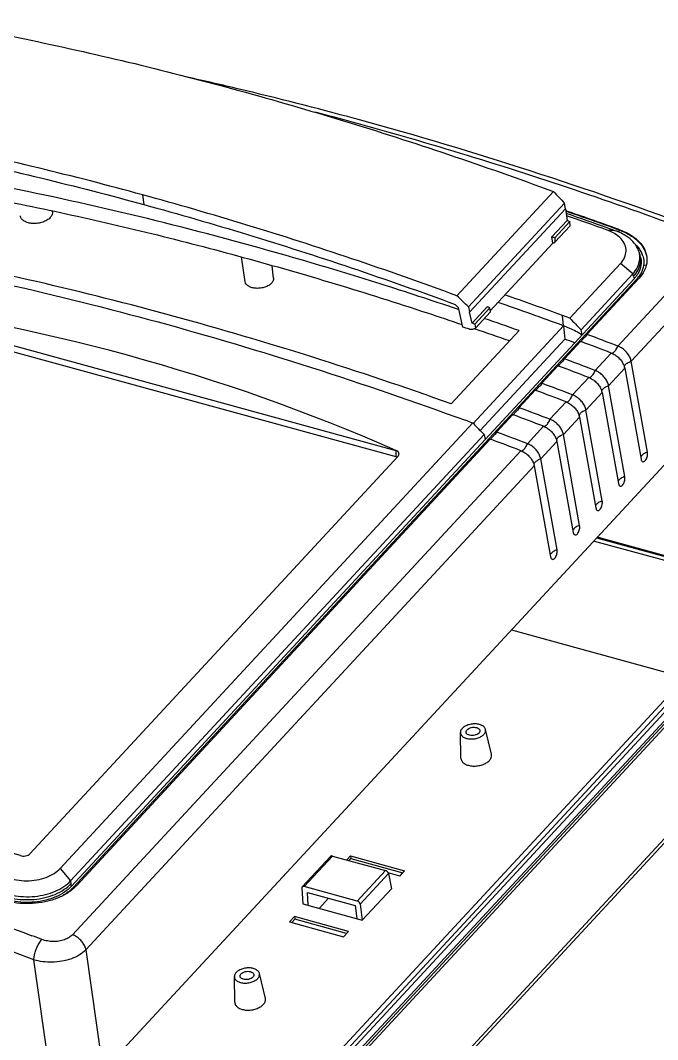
# Model space of a CAD drawing. Header units: inches. Extents: x 1964 to 3446, y -1690 to -1141.
# Drawn here: x 2164.9 to 2265.6, y -1578.1 to -1417.2 of the extents above; entities that cross this region are included whole.
import ezdxf

# ---------------------------------------------------------------- set-up
doc = ezdxf.new("R2010")
doc.units = ezdxf.units.IN
doc.header["$MEASUREMENT"] = 0
doc.layers.get('0').update_dxf_attribs({"linetype": 'CONTINUOUS'})

msp = doc.modelspace()

# ---------------------------------------------------------------- linework, layer by layer
at = {"color": 7, "linetype": 'Continuous'}
for p, q in [((2233.866, -1460.646), (2249.121, -1444.191)), ((2184.171, -1444.707), (2184.427, -1446.253)), ((2250.868, -1446.048), (2235.694, -1462.415)), ((2251.001, -1446.904), (2250.868, -1446.048)), ((2169.971, -1447.404), (2169.953, -1447.248)), ((2235.881, -1463.214), (2251.001, -1446.904)), ((2251.001, -1446.904), (2251.267, -1448.78)), ((2251.267, -1448.78), (2248.882, -1451.353)), ((2249.313, -1451.516), (2251.7, -1448.941)), ((2251.267, -1448.78), (2251.7, -1448.941)), ((2251.737, -1449.614), (2251.7, -1448.941)), ((2251.737, -1449.614), (2249.349, -1452.189)), ((2258.887, -1450.384), (2257.594, -1450.282)), ((2258.99, -1450.086), (2259.516, -1450.274)), ((2259.521, -1450.197), (2259.014, -1450.016)), ((2259.522, -1450.198), (2259.516, -1450.274)), ((2249.024, -1452.356), (2239.145, -1463.012)), ((2249.024, -1452.356), (2248.882, -1451.353)), ((2249.313, -1451.516), (2249.349, -1452.189)), ((2272.966, -1453.828), (2259.281, -1468.589)), ((2262.797, -1454.218), (2262.713, -1453.933)), ((2262.889, -1454.594), (2262.797, -1454.218)), ((2200.426, -1458.432), (2199.845, -1454.517)), ((2251.702, -1464.184), (2259.723, -1455.532)), ((2261.646, -1457.199), (2259.723, -1455.532)), ((2263.548, -1455.79), (2263.556, -1455.855)), ((2204.893, -1457.866), (2204.687, -1455.902)), ((2253.48, -1466.007), (2261.646, -1457.199)), ((2261.394, -1470.986), (2275.079, -1456.225)), ((2261.771, -1457.564), (2261.646, -1457.199)), ((2262.203, -1458.109), (2173.313, -1553.988)), ((2261.851, -1457.978), (2238.324, -1483.354)), ((2262.636, -1457.886), (2254.416, -1466.752)), ((2261.771, -1457.564), (2261.851, -1457.978)), ((2137.507, -1461.344), (2224.193, -1485.046)), ((2233.596, -1462.006), (2234.038, -1462.476)), ((2137.52, -1462.327), (2224.206, -1486.03)), ((2234.174, -1462.842), (2233.941, -1462.763)), ((2234.038, -1462.476), (2234.725, -1465.601)), ((2235.694, -1462.415), (2235.881, -1463.214)), ((2236.265, -1464.962), (2235.881, -1463.214)), ((2238.651, -1462.388), (2236.265, -1464.962)), ((2236.698, -1465.123), (2239.085, -1462.548)), ((2239.166, -1463.174), (2236.778, -1465.749)), ((2239.166, -1463.174), (2239.085, -1462.548)), ((2251.702, -1464.184), (2250.539, -1463.758)), ((2250.726, -1465.39), (2250.539, -1463.758)), ((2236.698, -1465.123), (2236.265, -1464.962)), ((2236.435, -1480.804), (2250.726, -1465.39)), ((2236.698, -1465.123), (2236.778, -1465.749)), ((2250.726, -1465.39), (2250.903, -1467.495)), ((2243.678, -1466.149), (2232.963, -1477.706)), ((2236.546, -1465.831), (2236.729, -1465.893)), ((2253.63, -1466.845), (2253.48, -1466.007)), ((2254.352, -1466.87), (2254.148, -1467.143)), ((2250.903, -1467.495), (2237.534, -1481.915)), ((2253.396, -1467.853), (2250.844, -1470.605)), ((2253.396, -1467.853), (2253.432, -1467.867)), ((2253.432, -1467.867), (2253.496, -1467.891)), ((2253.524, -1467.817), (2253.434, -1467.86)), ((2258.261, -1469.689), (2255.71, -1472.441)), ((2249.824, -1471.705), (2247.273, -1474.457)), ((2249.824, -1471.705), (2249.86, -1471.719)), ((2249.86, -1471.719), (2249.925, -1471.743)), ((2249.952, -1471.669), (2249.863, -1471.712)), ((2250.781, -1470.722), (2250.577, -1470.996)), ((2263.972, -1485.334), (2261.394, -1470.986)), ((2254.689, -1473.542), (2252.138, -1476.293)), ((2257.823, -1474.838), (2260.374, -1472.086)), ((2260.374, -1472.086), (2262.952, -1486.435)), ((2177.964, -1582.964), (2278.993, -1473.99)), ((2247.209, -1474.574), (2247.005, -1474.848)), ((2260.401, -1489.187), (2257.823, -1474.838)), ((2246.253, -1475.558), (2243.702, -1478.309)), ((2246.253, -1475.558), (2246.289, -1475.571)), ((2246.289, -1475.571), (2246.353, -1475.595)), ((2246.381, -1475.521), (2246.291, -1475.565)), ((2254.251, -1478.69), (2256.802, -1475.939)), ((2256.802, -1475.939), (2259.38, -1490.287)), ((2251.118, -1477.394), (2248.567, -1480.146)), ((2242.681, -1479.41), (2240.13, -1482.162)), ((2242.681, -1479.41), (2242.717, -1479.423)), ((2242.717, -1479.423), (2242.782, -1479.447)), ((2242.809, -1479.373), (2242.72, -1479.417)), ((2243.638, -1478.427), (2243.434, -1478.7)), ((2250.68, -1482.543), (2253.231, -1479.791)), ((2253.231, -1479.791), (2255.809, -1494.14)), ((2256.829, -1493.039), (2254.251, -1478.69)), ((2171.194, -1551.022), (2236.364, -1480.728)), ((2247.547, -1481.246), (2244.995, -1483.998)), ((2172.847, -1552.981), (2238.151, -1482.541)), ((2238.16, -1482.531), (2238.32, -1483.359)), ((2240.066, -1482.279), (2239.862, -1482.552)), ((2253.258, -1496.891), (2250.68, -1482.543)), ((2238.32, -1483.359), (2172.961, -1553.857)), ((2239.11, -1483.262), (2173.747, -1553.765)), ((2239.11, -1483.262), (2239.146, -1483.276)), ((2239.146, -1483.276), (2239.21, -1483.3)), ((2239.238, -1483.226), (2239.148, -1483.269)), ((2247.109, -1486.395), (2249.66, -1483.643)), ((2249.66, -1483.643), (2252.238, -1497.992)), ((2224.568, -1485.989), (2166.405, -1548.727)), ((2243.975, -1485.099), (2173.147, -1561.496)), ((2224.193, -1485.046), (2224.206, -1486.03)), ((2249.687, -1500.743), (2247.109, -1486.395)), ((2175.26, -1563.893), (2246.088, -1487.496)), ((2246.088, -1487.496), (2248.666, -1501.844)), ((2262.952, -1486.435), (2262.997, -1486.596)), ((2259.38, -1490.287), (2259.425, -1490.448)), ((2255.809, -1494.14), (2255.854, -1494.3)), ((2252.238, -1497.992), (2252.282, -1498.153)), ((2255.942, -1498.854), (2280.37, -1505.533)), ((2281.242, -1505.659), (2256.025, -1498.764)), ((2280.316, -1506.161), (2255.467, -1499.367)), ((2248.666, -1501.844), (2248.711, -1502.005)), ((2281.372, -1508.566), (2180.043, -1617.863)), ((2281.915, -1509.056), (2181.091, -1617.808)), ((2181.198, -1618.567), (2282.071, -1509.762)), ((2182.075, -1618.921), (2283.11, -1509.94)), ((2182.153, -1619.322), (2283.183, -1510.347)), ((2182.581, -1619.438), (2283.61, -1510.464)), ((2242.466, -1513.39), (2268.326, -1520.461)), ((2284.229, -1527.345), (2184.303, -1635.128)), ((2283.916, -1528.357), (2183.991, -1636.14)), ((2234.492, -1533.632), (2234.419, -1529.585)), ((2239.318, -1533.021), (2238.38, -1529.084)), ((2209.425, -1553.957), (2213.899, -1549.131)), ((2209.744, -1553.892), (2214.211, -1549.074)), ((2214.211, -1549.074), (2222.572, -1551.36)), ((2216.48, -1549.694), (2217.067, -1549.061)), ((2217.067, -1549.061), (2217.124, -1549.475)), ((2217.067, -1549.061), (2225.608, -1551.396)), ((2216.832, -1549.79), (2217.124, -1549.475)), ((2217.124, -1549.475), (2225.312, -1551.714)), ((2171.194, -1551.022), (2172.847, -1552.981)), ((2222.572, -1551.36), (2218.105, -1556.178)), ((2218.572, -1556.691), (2223.057, -1551.854)), ((2224.834, -1552.231), (2223.011, -1551.732)), ((2223.057, -1551.854), (2223.507, -1554.24)), ((2224.834, -1552.231), (2225.608, -1551.396)), ((2172.847, -1552.981), (2172.881, -1553.443)), ((2172.961, -1553.857), (2172.881, -1553.443)), ((2218.105, -1556.178), (2209.744, -1553.892)), ((2209.358, -1554.172), (2209.52, -1556.624)), ((2210.374, -1556.857), (2210.24, -1554.826)), ((2210.24, -1554.826), (2217.777, -1556.887)), ((2218.915, -1559.193), (2223.507, -1554.24)), ((2209.52, -1556.624), (2218.915, -1559.193)), ((2213.589, -1555.741), (2212.113, -1557.333)), ((2217.777, -1556.887), (2218.061, -1558.959)), ((2218.572, -1556.691), (2218.915, -1559.193)), ((2207.419, -1559.467), (2208.193, -1558.632)), ((2208.193, -1558.632), (2208.25, -1559.047)), ((2216.734, -1560.968), (2208.193, -1558.632)), ((2207.419, -1559.467), (2215.96, -1561.803)), ((2208.25, -1559.047), (2207.771, -1559.564)), ((2216.439, -1561.286), (2208.25, -1559.047)), ((2215.96, -1561.803), (2216.734, -1560.968)), ((2175.26, -1563.893), (2177.964, -1582.964)), ((2169.79, -1584.862), (2167.036, -1565.441)), ((2198.777, -1572.155), (2198.705, -1568.108)), ((2203.604, -1571.544), (2202.665, -1567.607))]:
    msp.add_line(p, q, dxfattribs=at)
for centre, radius, start, end in [((2067.194, -1983.39), 570.893, 76.6019, 77.4436), ((2062.409, -2003.289), 591.36, 74.775068, 76.597658), ((2058.913, -2013.451), 601.451, 74.706665, 75.301828), ((2047.698, -2041.213), 627.829, 70.331245, 71.09926), ((2047.444, -2041.99), 628.572, 70.333175, 71.096845), ((2046.687, -2042.684), 629.165, 70.403927, 71.037687), ((2044.945, -2044.492), 631.115, 70.309761, 70.92737), ((2045.021, -2047.384), 634.151, 70.290754, 70.404609), ((2255.835, -1455.673), 5.661, 57.96098, 59.64277), ((2255.696, -1459.304), 9.474, 67.30343, 70.31455), ((2255.873, -1458.871), 9.007, 67.10355, 67.27902), ((2259.499, -1454.63), 3.267, 12.54295, 18.97819), ((2259.594, -1454.606), 3.169, 7.04795, 12.48999), ((2259.041, -1455.795), 4.447, 31.74461, 34.14934), ((2259.553, -1454.612), 3.21, 0.19273, 7.0508), ((2259.247, -1455.67), 4.206, 26.61357, 31.77058), ((2259.517, -1455.534), 3.904, 22.11708, 26.60429), ((2259.788, -1455.425), 3.612, 16.09529, 22.13387), ((2260.047, -1454.93), 3.844, 346.59311, 347.56598), ((2258.256, -1454.64), 4.905, 317.11923, 323.29176), ((2255.088, -1452.014), 9.368, 319.41522, 320.87191), ((2256.341, -1453.035), 7.753, 320.88239, 322.26322), ((2027.085, -2074.501), 650.337, 69.903762, 70.754124), ((2008.625, -2128.058), 705.509, 69.930679, 70.824112), ((2029.722, -2065.639), 636.525, 70.358738, 70.885046), ((2031.13, -2063.715), 632.188, 70.500825, 71.021231), ((2249.83, -1464.337), 5.183, 330.7412, 332.21767), ((2028.706, -2072.154), 646.108, 69.092061, 69.553216), ((2131.231, -1794.598), 348.308, 69.6272, 69.90483), ((2027.438, -2073.91), 646.809, 69.0923, 69.543454), ((2023.867, -2077.762), 646.809, 69.0923, 69.543454), ((2246.259, -1468.189), 5.183, 330.7412, 332.21767), ((2025.135, -2076.006), 646.108, 69.092061, 69.553216), ((2257.57, -1472.683), 2.873, 22.95625, 23.93896), ((2258.21, -1472.476), 2.199, 10.19588, 12.71327), ((2242.687, -1472.041), 5.183, 330.7412, 332.21767), ((2021.563, -2079.859), 646.108, 69.092061, 69.553216), ((2020.295, -2081.615), 646.809, 69.0923, 69.543454), ((2253.998, -1476.535), 2.873, 22.95625, 23.93896), ((2254.638, -1476.328), 2.199, 10.19588, 12.71327), ((2239.116, -1475.893), 5.183, 330.7412, 332.21767), ((2017.992, -2083.711), 646.108, 69.092061, 69.553216), ((2016.724, -2085.467), 646.809, 69.0923, 69.543454), ((2250.427, -1480.388), 2.873, 22.95625, 23.93896), ((2251.067, -1480.18), 2.199, 10.19588, 12.71327), ((2120.053, -1795.526), 335.591, 69.72233, 69.93352), ((2235.545, -1479.746), 5.183, 330.7412, 332.21767), ((2014.42, -2087.563), 646.108, 69.092061, 69.553216), ((2246.855, -1484.24), 2.873, 22.95625, 23.93896), ((2013.153, -2089.319), 646.809, 69.0923, 69.543454), ((2247.495, -1484.033), 2.199, 10.19588, 12.71327), ((2243.284, -1488.092), 2.873, 22.95625, 23.93896), ((2243.924, -1487.885), 2.199, 10.19588, 12.71327), ((2169.146, -1549.487), 6.282, 312.74643, 315.55183), ((2169.358, -1549.696), 5.984, 315.56236, 317.16198), ((2168.918, -1549.242), 6.617, 311.14739, 312.75602), ((1949.964, -2134.754), 612.733, 69.123367, 69.281061)]:
    msp.add_arc(centre, radius, start, end, dxfattribs=at)
for centre, major_axis, ratio, start_param, end_param in [((7576.137, 4416.221), (-9383.071, 10693.809), 0.5542271, -4.6496681, -4.6494886), ((2238.379, -1889.152), (-383.786, 390.623), 0.6910228, -0.9811431, -0.9802239), ((2248.037, -1450.689), (-1.4, 1.425), 0.6910228, -3.4847581, -3.2251702), ((-3202.576, -7210.071), (10135.017, -9914.531), 0.5580404, 1.580091, 1.5802704), ((1956.183, -2216.313), (238.513, 742.448), 0.6263662, 6.2186453, 6.4027821), ((2257.24, -1868.806), (-416.24, 355.775), 0.6294377, -1.0387905, -1.0378713), ((2563.251, -1123.316), (-562.715, 609.479), 0.5553136, -4.6652299, -4.6621572), ((-3195.04, -7255.491), (10450.953, 1335.249), 0.5894197, 0.950902, 0.9510267), ((2457.774, -1675.28), (579.769, -186.252), 0.0589857, 2.1191966, 2.3033334), ((2214.271, -1549.465), (-0.376, 0.33), 0.6400734, -0.9204039, -0.0182594), ((2222.632, -1551.751), (-0.376, 0.33), 0.6400734, -2.4562936, -0.9204039), ((2209.786, -1554.303), (-0.356, 0.351), 0.6811711, -0.8821647, 0.653725), ((2218.147, -1556.589), (-0.356, 0.351), 0.6811711, -2.4180545, -0.8821647)]:
    msp.add_ellipse(centre, major_axis=major_axis, ratio=ratio, start_param=start_param, end_param=end_param, dxfattribs=at)
for points, start_tangent, end_tangent in [([(2150.347, -1417.183), (2166.605, -1420.323), (2182.971, -1424.014), (2199.426, -1428.252)], (0.9847358, -0.1740556), (0.9645912, -0.2637495)), ([(2199.426, -1428.252), (2215.949, -1433.031), (2232.521, -1438.346), (2249.121, -1444.191)], (0.9645917, -0.2637477), (0.9385565, -0.3451255)), ([(2271.678, -1450.756), (2253.577, -1444.331), (2235.527, -1438.509), (2217.552, -1433.299)], (-0.9375238, 0.3479211), (-0.9645915, 0.2637486)), ([(2272.556, -1450.337), (2245.441, -1440.932), (2218.463, -1432.891), (2217.706, -1432.685)], (-0.9375308, 0.3479022), (-0.9649336, 0.2624941)), ([(2184.171, -1444.707), (2167.716, -1440.469), (2151.35, -1436.778), (2135.092, -1433.638)], (-0.9645917, 0.2637477), (-0.9847305, 0.1740855)), ([(2135.864, -1435.283), (2151.952, -1438.399), (2168.146, -1442.057), (2184.427, -1446.253)], (0.9846118, -0.1747558), (0.9645917, -0.2637477)), ([(2233.941, -1462.763), (2221.75, -1458.776), (2199.895, -1452.34), (2178.16, -1446.857), (2156.593, -1442.337)], (-0.9471722, 0.3207255), (-0.9827625, 0.1848728)), ([(2156.916, -1444.612), (2171.235, -1447.507), (2185.636, -1450.833), (2200.104, -1454.585)], (0.9827991, -0.1846781), (0.9645879, -0.2637615)), ([(2233.866, -1460.646), (2217.266, -1454.801), (2200.694, -1449.486), (2184.171, -1444.707)], (-0.9385672, 0.3450965), (-0.9645912, 0.2637495)), ([(2169.971, -1447.404), (2169.914, -1447.847), (2169.617, -1448.312)], (0.1127299, -0.9936257), (-0.6798707, -0.733332)), ([(2184.427, -1446.253), (2200.776, -1450.979), (2217.172, -1456.233), (2233.596, -1462.006)], (0.9645912, -0.2637495), (0.9387709, -0.344542)), ([(2166.132, -1449.121), (2165.517, -1448.865), (2165.095, -1448.498), (2164.904, -1448.06), (2164.902, -1448.046)], (-0.9645915, 0.2637486), (-0.1347554, 0.9908789)), ([(2169.617, -1448.312), (2169.106, -1448.718), (2168.433, -1449.025), (2167.664, -1449.203), (2166.872, -1449.237), (2166.132, -1449.121)], (-0.6798707, -0.733332), (-0.9645915, 0.2637486)), ([(2258.696, -1450.788), (2257.59, -1450.28)], (-0.862856, 0.5054497), (-0.9432533, 0.3320742)), ([(2259.723, -1455.532), (2260.357, -1454.597), (2260.589, -1453.594), (2260.402, -1452.588), (2259.797, -1451.659), (2258.838, -1450.874)], (0.6862578, 0.7273584), (-0.8476501, 0.5305557)), ([(2262.588, -1453.568), (2262.247, -1452.846), (2261.438, -1451.866), (2260.302, -1451.034), (2259.377, -1450.575)], (-0.3244848, 0.9458909), (-0.921209, 0.3890682)), ([(2259.421, -1450.629), (2259.472, -1450.493), (2259.516, -1450.274)], (0.4065703, 0.9136195), (0.0793924, 0.9968434)), ([(2259.516, -1450.274), (2261.13, -1451.023), (2262.412, -1451.974), (2263.312, -1453.076), (2263.796, -1454.277), (2263.846, -1455.529)], (0.9410449, -0.3382818), (-0.1346264, -0.9908964)), ([(2259.521, -1450.197), (2261.127, -1450.944), (2262.412, -1451.896), (2263.328, -1453.011), (2263.814, -1454.232), (2263.849, -1455.494), (2263.801, -1455.758)], (0.9413771, -0.337356), (-0.2153008, -0.9765478)), ([(2261.775, -1452.26), (2262.721, -1453.299)], (0.7641622, -0.6450242), (0.5612552, -0.8276428)), ([(2138.719, -1453.927), (2162.585, -1458.767), (2186.663, -1464.788), (2210.889, -1471.974), (2235.198, -1480.307)], (0.9843429, -0.1762639), (0.9392258, -0.3433001)), ([(2232.963, -1477.706), (2210.963, -1470.31), (2189.22, -1463.908), (2167.473, -1458.42), (2145.879, -1453.894)], (-0.9418281, 0.3360951), (-0.982758, 0.1848964)), ([(2261.771, -1457.564), (2262.493, -1456.55), (2262.856, -1455.444), (2262.818, -1454.308), (2262.797, -1454.218)], (0.677121, 0.7358717), (-0.2384349, 0.9711585)), ([(2200.104, -1454.585), (2214.62, -1458.758), (2229.177, -1463.351), (2234.658, -1465.185)], (0.9645879, -0.2637615), (0.9467821, -0.3218753)), ([(2261.646, -1457.199), (2262.384, -1456.149), (2262.735, -1455.039), (2262.763, -1454.601)], (0.6798686, 0.733334), (-0.0033945, 0.9999942)), ([(2262.887, -1454.594), (2262.912, -1454.704), (2262.939, -1455.836), (2262.58, -1456.943), (2262.189, -1457.572)], (0.2346695, -0.9720752), (-0.5970244, -0.8022231)), ([(2263.258, -1454.424), (2263.277, -1454.49), (2263.385, -1455.577), (2263.077, -1456.8), (2262.472, -1457.78)], (0.2765106, -0.9610109), (-0.6117896, -0.7910205)), ([(2263.786, -1455.821), (2263.451, -1456.73), (2262.636, -1457.886)], (-0.2318505, -0.9727514), (-0.6798707, -0.733332)), ([(2201.509, -1459.371), (2200.969, -1459.147), (2200.598, -1458.825), (2200.426, -1458.432)], (-0.9645915, 0.2637486), (-0.1463718, 0.9892297)), ([(2204.58, -1458.658), (2204.129, -1459.016), (2203.537, -1459.286), (2202.859, -1459.443), (2202.161, -1459.473), (2201.509, -1459.371)], (-0.6798707, -0.733332), (-0.9645915, 0.2637486)), ([(2204.892, -1457.866), (2204.841, -1458.248), (2204.58, -1458.658)], (0.1016003, -0.9948253), (-0.6798707, -0.733332)), ([(2262.203, -1458.109), (2262.393, -1458.14), (2262.405, -1458.139)], (0.9372514, -0.3486542), (0.9938064, 0.1111253)), ([(2253.631, -1466.844), (2252.677, -1466.279), (2251.705, -1465.792), (2250.726, -1465.39)], (-0.8472643, 0.5311716), (-0.9395192, 0.3424963)), ([(2235.843, -1465.912), (2236.201, -1465.937), (2236.518, -1465.882), (2236.778, -1465.749)], (0.9847992, -0.1736969), (0.8017656, 0.5976386)), ([(2253.396, -1467.853), (2253.408, -1467.857), (2253.421, -1467.859), (2253.434, -1467.86)], (0.9439736, -0.3300211), (0.9992822, -0.0378837)), ([(2253.73, -1467.545), (2253.607, -1467.701), (2253.524, -1467.817)], (-0.6798707, -0.733332), (-0.7182799, -0.6957542)), ([(2254.148, -1467.143), (2253.922, -1467.362), (2253.73, -1467.545)], (-0.6802814, -0.732951), (-0.6798707, -0.733332)), ([(2258.77, -1469.446), (2258.956, -1469.21), (2259.13, -1468.918), (2259.281, -1468.589)], (0.6798707, 0.733332), (0.3713154, 0.9285068)), ([(2261.394, -1470.986), (2261.211, -1470.407), (2260.878, -1469.835), (2260.421, -1469.316), (2259.874, -1468.89), (2259.281, -1468.589)], (-0.1768388, 0.9842398), (-0.9341581, 0.3568595)), ([(2258.261, -1469.689), (2258.411, -1469.694), (2258.585, -1469.611), (2258.77, -1469.446)], (0.9421578, -0.3351697), (0.6798707, 0.733332)), ([(2258.261, -1469.689), (2258.854, -1469.99), (2259.4, -1470.417), (2259.858, -1470.936), (2260.191, -1471.507), (2260.195, -1471.517)], (0.9341581, -0.3568595), (0.4057323, -0.9139919)), ([(2249.824, -1471.705), (2249.836, -1471.709), (2249.849, -1471.711), (2249.863, -1471.712)], (0.9439736, -0.3300211), (0.999282, -0.037888)), ([(2250.158, -1471.397), (2250.035, -1471.553), (2249.952, -1471.669)], (-0.6798707, -0.733332), (-0.7182746, -0.6957597)), ([(2250.577, -1470.996), (2250.35, -1471.214), (2250.158, -1471.397)], (-0.680282, -0.7329505), (-0.6798707, -0.733332)), ([(2260.215, -1471.563), (2260.355, -1471.992)], (0.3899967, -0.9208162), (0.219899, -0.9755226)), ([(2260.34, -1471.882), (2260.399, -1471.669), (2260.402, -1471.662)], (0.0564924, 0.998403), (0.4445996, 0.8957294)), ([(2260.402, -1471.662), (2260.545, -1471.46)], (0.4445996, 0.8957294), (0.6798707, 0.733332)), ([(2260.545, -1471.46), (2260.77, -1471.268), (2261.059, -1471.107), (2261.394, -1470.986)], (0.6798707, 0.733332), (0.9630949, 0.2691619)), ([(2254.689, -1473.542), (2254.84, -1473.546), (2255.013, -1473.463), (2255.199, -1473.298)], (0.9421578, -0.3351697), (0.6798707, 0.733332)), ([(2254.689, -1473.542), (2255.282, -1473.843), (2255.829, -1474.269), (2256.286, -1474.788), (2256.62, -1475.36), (2256.624, -1475.37)], (0.9341581, -0.3568595), (0.4057323, -0.9139919)), ([(2255.199, -1473.298), (2255.384, -1473.063), (2255.559, -1472.77), (2255.71, -1472.441)], (0.6798707, 0.733332), (0.3713154, 0.9285068)), ([(2257.823, -1474.838), (2257.64, -1474.259), (2257.307, -1473.688), (2256.849, -1473.169), (2256.303, -1472.742), (2255.71, -1472.441)], (-0.1768388, 0.9842398), (-0.9341581, 0.3568595)), ([(2247.005, -1474.848), (2246.779, -1475.066), (2246.587, -1475.249)], (-0.6802814, -0.732951), (-0.6798707, -0.733332)), ([(2256.974, -1475.312), (2257.199, -1475.121), (2257.488, -1474.959), (2257.823, -1474.838)], (0.6798707, 0.733332), (0.9630949, 0.2691619)), ([(2246.253, -1475.558), (2246.265, -1475.561), (2246.278, -1475.564), (2246.291, -1475.565)], (0.9439736, -0.3300211), (0.9992822, -0.0378837)), ([(2246.587, -1475.249), (2246.464, -1475.406), (2246.381, -1475.521)], (-0.6798707, -0.733332), (-0.7182799, -0.6957542)), ([(2251.627, -1477.151), (2251.813, -1476.915), (2251.987, -1476.623), (2252.138, -1476.293)], (0.6798707, 0.733332), (0.3713154, 0.9285068)), ([(2254.251, -1478.69), (2254.069, -1478.111), (2253.735, -1477.54), (2253.278, -1477.021), (2252.731, -1476.594), (2252.138, -1476.293)], (-0.1768388, 0.9842398), (-0.9341581, 0.3568595)), ([(2256.644, -1475.415), (2256.783, -1475.844)], (0.3899967, -0.9208162), (0.219899, -0.9755226)), ([(2256.769, -1475.735), (2256.827, -1475.521), (2256.831, -1475.514)], (0.0564924, 0.998403), (0.4445996, 0.8957294)), ([(2256.831, -1475.514), (2256.974, -1475.312)], (0.4445996, 0.8957294), (0.6798707, 0.733332)), ([(2251.118, -1477.394), (2251.268, -1477.398), (2251.442, -1477.315), (2251.627, -1477.151)], (0.9421578, -0.3351697), (0.6798707, 0.733332)), ([(2251.118, -1477.394), (2251.711, -1477.695), (2252.257, -1478.122), (2252.715, -1478.641), (2253.048, -1479.212), (2253.053, -1479.222)], (0.9341581, -0.3568595), (0.4057323, -0.9139919)), ([(2242.681, -1479.41), (2242.693, -1479.414), (2242.706, -1479.416), (2242.72, -1479.417)], (0.9439736, -0.3300211), (0.9992822, -0.0378837)), ([(2243.016, -1479.102), (2242.892, -1479.258), (2242.809, -1479.373)], (-0.6798707, -0.733332), (-0.7182799, -0.6957542)), ([(2243.434, -1478.7), (2243.207, -1478.919), (2243.016, -1479.102)], (-0.6802814, -0.732951), (-0.6798707, -0.733332)), ([(2253.072, -1479.267), (2253.212, -1479.696)], (0.3899967, -0.9208162), (0.219899, -0.9755226)), ([(2253.198, -1479.587), (2253.256, -1479.373), (2253.259, -1479.367)], (0.0564924, 0.998403), (0.4445996, 0.8957294)), ([(2253.259, -1479.367), (2253.402, -1479.164)], (0.4445996, 0.8957294), (0.6798707, 0.733332)), ([(2253.402, -1479.164), (2253.627, -1478.973), (2253.916, -1478.811), (2254.251, -1478.69)], (0.6798707, 0.733332), (0.9630949, 0.2691619)), ([(2236.364, -1480.728), (2236.96, -1481.332), (2237.555, -1481.937), (2238.151, -1482.541)], (0.706782, -0.7074314), (0.7054622, -0.7087476)), ([(2247.547, -1481.246), (2247.697, -1481.25), (2247.87, -1481.168), (2248.056, -1481.003)], (0.9421578, -0.3351697), (0.6798707, 0.733332)), ([(2247.547, -1481.246), (2248.139, -1481.547), (2248.686, -1481.974), (2249.143, -1482.493), (2249.477, -1483.064), (2249.481, -1483.074)], (0.9341581, -0.3568595), (0.4057323, -0.9139919)), ([(2248.056, -1481.003), (2248.242, -1480.767), (2248.416, -1480.475), (2248.567, -1480.146)], (0.6798707, 0.733332), (0.3713154, 0.9285068)), ([(2250.68, -1482.543), (2250.497, -1481.964), (2250.164, -1481.392), (2249.706, -1480.873), (2249.16, -1480.447), (2248.567, -1480.146)], (-0.1768388, 0.9842398), (-0.9341581, 0.3568595)), ([(2239.444, -1482.954), (2239.321, -1483.11), (2239.238, -1483.226)], (-0.6798707, -0.733332), (-0.7182799, -0.6957542)), ([(2239.862, -1482.552), (2239.636, -1482.771), (2239.444, -1482.954)], (-0.6802814, -0.732951), (-0.6798707, -0.733332)), ([(2249.501, -1483.119), (2249.64, -1483.549)], (0.3899967, -0.9208162), (0.219899, -0.9755226)), ([(2249.688, -1483.219), (2249.831, -1483.016)], (0.4445996, 0.8957294), (0.6798707, 0.733332)), ([(2249.831, -1483.016), (2250.056, -1482.825), (2250.345, -1482.664), (2250.68, -1482.543)], (0.6798707, 0.733332), (0.9630949, 0.2691619)), ([(2239.11, -1483.262), (2239.122, -1483.266), (2239.135, -1483.268), (2239.148, -1483.269)], (0.9439736, -0.3300211), (0.9992822, -0.0378837)), ([(2244.484, -1484.855), (2244.67, -1484.619), (2244.844, -1484.327), (2244.995, -1483.998)], (0.6798707, 0.733332), (0.3713154, 0.9285068)), ([(2247.109, -1486.395), (2246.926, -1485.816), (2246.592, -1485.245), (2246.135, -1484.726), (2245.588, -1484.299), (2244.995, -1483.998)], (-0.1768388, 0.9842398), (-0.9341581, 0.3568595)), ([(2249.626, -1483.439), (2249.684, -1483.226), (2249.688, -1483.219)], (0.0564924, 0.998403), (0.4445996, 0.8957294)), ([(2224.72, -1485.673), (2224.69, -1485.466), (2224.509, -1485.225), (2224.193, -1485.046)], (0.0811616, 0.996701), (-0.9378242, 0.3471106)), ([(2224.437, -1486.128), (2224.206, -1486.03)], (-0.8437046, 0.5368077), (-0.9645915, 0.2637486)), ([(2224.568, -1485.989), (2224.71, -1485.734), (2224.72, -1485.673)], (0.6798707, 0.733332), (0.0811616, 0.996701)), ([(2243.975, -1485.099), (2244.125, -1485.103), (2244.299, -1485.02), (2244.484, -1484.855)], (0.9421578, -0.3351697), (0.6798707, 0.733332)), ([(2243.975, -1485.099), (2244.568, -1485.4), (2245.114, -1485.826), (2245.572, -1486.345), (2245.905, -1486.917), (2245.91, -1486.927)], (0.9341581, -0.3568595), (0.4057323, -0.9139919)), ([(2246.259, -1486.869), (2246.484, -1486.677), (2246.774, -1486.516), (2247.109, -1486.395)], (0.6798707, 0.733332), (0.9630949, 0.2691619)), ([(2263.123, -1485.808), (2262.978, -1486.016)], (-0.6798707, -0.733332), (-0.4376939, -0.8991241)), ([(2262.997, -1486.596), (2263.022, -1486.652), (2263.139, -1486.795), (2263.301, -1486.846), (2263.502, -1486.772), (2263.703, -1486.555), (2263.861, -1486.24), (2263.954, -1485.914), (2263.99, -1485.607), (2263.972, -1485.334)], (0.3706301, -0.9287805), (-0.1768388, 0.9842398)), ([(2263.972, -1485.334), (2263.637, -1485.455), (2263.35, -1485.616), (2263.123, -1485.808)], (-0.9630949, -0.2691619), (-0.6798707, -0.733332)), ([(2245.929, -1486.972), (2246.069, -1487.401)], (0.3899967, -0.9208162), (0.219899, -0.9755226)), ([(2246.055, -1487.291), (2246.113, -1487.078), (2246.116, -1487.071)], (0.0564924, 0.998403), (0.4445996, 0.8957294)), ([(2246.116, -1487.071), (2246.259, -1486.869)], (0.4445996, 0.8957294), (0.6798707, 0.733332)), ([(2259.425, -1490.448), (2259.451, -1490.505), (2259.568, -1490.647), (2259.729, -1490.698), (2259.931, -1490.624), (2260.132, -1490.407), (2260.29, -1490.092), (2260.383, -1489.766), (2260.419, -1489.459), (2260.401, -1489.187)], (0.3706301, -0.9287805), (-0.1768388, 0.9842398)), ([(2260.401, -1489.187), (2260.066, -1489.308), (2259.778, -1489.468), (2259.552, -1489.66)], (-0.9630949, -0.2691619), (-0.6798707, -0.733332)), ([(2259.552, -1489.66), (2259.406, -1489.868)], (-0.6798707, -0.733332), (-0.4376939, -0.8991241)), ([(2255.98, -1493.513), (2255.835, -1493.72)], (-0.6798707, -0.733332), (-0.4376939, -0.8991241)), ([(2255.854, -1494.3), (2255.879, -1494.357), (2255.996, -1494.499), (2256.158, -1494.55), (2256.359, -1494.477), (2256.56, -1494.259), (2256.718, -1493.944), (2256.811, -1493.618), (2256.847, -1493.312), (2256.829, -1493.039)], (0.3706301, -0.9287805), (-0.1768388, 0.9842398)), ([(2256.829, -1493.039), (2256.495, -1493.16), (2256.207, -1493.32), (2255.98, -1493.513)], (-0.9630949, -0.2691619), (-0.6798707, -0.733332)), ([(2252.409, -1497.365), (2252.263, -1497.572)], (-0.6798707, -0.733332), (-0.4376939, -0.8991241)), ([(2252.282, -1498.153), (2252.308, -1498.209), (2252.425, -1498.351), (2252.586, -1498.403), (2252.788, -1498.329), (2252.989, -1498.112), (2253.147, -1497.796), (2253.24, -1497.471), (2253.276, -1497.164), (2253.258, -1496.891)], (0.3706301, -0.9287805), (-0.1768388, 0.9842398)), ([(2253.258, -1496.891), (2252.923, -1497.012), (2252.635, -1497.173), (2252.409, -1497.365)], (-0.9630949, -0.2691619), (-0.6798707, -0.733332)), ([(2248.711, -1502.005), (2248.737, -1502.061), (2248.853, -1502.204), (2249.015, -1502.255), (2249.216, -1502.181), (2249.417, -1501.964), (2249.575, -1501.649), (2249.668, -1501.323), (2249.704, -1501.016), (2249.687, -1500.743)], (0.3706301, -0.9287805), (-0.1768388, 0.9842398)), ([(2249.687, -1500.743), (2249.352, -1500.864), (2249.064, -1501.025), (2248.837, -1501.217)], (-0.9630949, -0.2691619), (-0.6798707, -0.733332)), ([(2248.837, -1501.217), (2248.692, -1501.425)], (-0.6798707, -0.733332), (-0.4376939, -0.8991241)), ([(2238.379, -1529.084), (2238.373, -1529.059), (2238.147, -1528.689), (2237.711, -1528.406), (2237.117, -1528.244), (2236.439, -1528.222), (2235.756, -1528.344), (2235.153, -1528.594), (2234.701, -1528.942)], (-0.2253337, 0.9742817), (-0.6798707, -0.733332)), ([(2234.701, -1528.942), (2234.455, -1529.347), (2234.421, -1529.585)], (-0.6798707, -0.733332), (0.0142679, -0.9998982)), ([(2234.421, -1529.585), (2234.445, -1529.759), (2234.671, -1530.129), (2235.108, -1530.412), (2235.701, -1530.574), (2236.379, -1530.596), (2237.062, -1530.474), (2237.665, -1530.224), (2238.117, -1529.876)], (0.0142679, -0.9998982), (0.6798707, 0.733332)), ([(2235.322, -1529.564), (2235.326, -1529.403), (2235.47, -1529.152)], (-0.1609579, 0.9869613), (0.6798707, 0.733332)), ([(2237.348, -1529.666), (2237.062, -1529.878), (2236.676, -1530.019), (2236.25, -1530.067), (2235.848, -1530.014), (2235.531, -1529.87), (2235.348, -1529.656), (2235.322, -1529.564)], (-0.6798707, -0.733332), (-0.1609579, 0.9869613)), ([(2235.47, -1529.152), (2235.756, -1528.94), (2236.142, -1528.799), (2236.568, -1528.752), (2236.97, -1528.804), (2237.287, -1528.948), (2237.47, -1529.163), (2237.501, -1529.288)], (0.6798707, 0.733332), (0.0826242, -0.9965808)), ([(2237.501, -1529.288), (2237.492, -1529.415), (2237.348, -1529.666)], (0.0826242, -0.9965808), (-0.6798707, -0.733332)), ([(2238.117, -1529.876), (2238.363, -1529.472), (2238.379, -1529.084)], (0.6798707, 0.733332), (-0.2253337, 0.9742817)), ([(2238.998, -1533.986), (2239.28, -1533.544), (2239.331, -1533.089), (2239.318, -1533.022)], (0.6798707, 0.733332), (-0.2347721, 0.9720505)), ([(2234.492, -1533.633), (2234.501, -1533.745), (2234.687, -1534.168), (2235.09, -1534.517), (2235.673, -1534.759), (2236.377, -1534.869), (2237.134, -1534.837), (2237.87, -1534.666), (2238.512, -1534.373), (2238.998, -1533.986)], (0.013875, -0.9999037), (0.6798707, 0.733332)), ([(2114.381, -1544.584), (2132.334, -1549.817), (2150.321, -1555.708), (2166.739, -1561.649)], (0.9645915, -0.2637486), (0.9353274, -0.3537834)), ([(2167.036, -1565.441), (2149.124, -1558.93), (2131.219, -1553.066), (2113.347, -1547.857)], (-0.9343426, 0.356376), (-0.9645915, 0.2637486)), ([(2164.902, -1548.999), (2165.309, -1549.079), (2165.736, -1549.055), (2166.12, -1548.931), (2166.405, -1548.727)], (0.9460455, -0.3240339), (0.6798707, 0.733332)), ([(2162.848, -1552.472), (2164.317, -1552.851), (2165.896, -1552.976), (2167.487, -1552.839), (2168.965, -1552.44), (2170.226, -1551.82), (2171.194, -1551.022)], (0.9396634, -0.3421005), (0.6737826, 0.7389296)), ([(2162.038, -1554.849), (2163.676, -1555.288), (2165.416, -1555.486), (2167.181, -1555.44), (2168.881, -1555.146), (2170.438, -1554.616), (2171.779, -1553.886), (2172.847, -1552.981)], (0.9414225, -0.3372293), (0.6798705, 0.7333322)), ([(2172.961, -1553.857), (2171.867, -1554.781), (2170.493, -1555.524), (2168.902, -1556.059), (2167.17, -1556.35), (2165.389, -1556.387), (2163.654, -1556.182), (2162.039, -1555.747)], (-0.6798707, -0.733332), (-0.9413755, 0.3373607)), ([(2162.073, -1555.31), (2163.608, -1555.731), (2165.288, -1555.944), (2167.049, -1555.918), (2168.771, -1555.644), (2170.38, -1555.123), (2171.843, -1554.331), (2172.881, -1553.443)], (0.942864, -0.3331778), (0.6818846, 0.7314597)), ([(2173.313, -1553.988), (2172.747, -1554.525), (2172.08, -1555.019), (2171.689, -1555.26)], (-0.6798708, -0.7333319), (-0.8654203, -0.5010465)), ([(2173.456, -1554.02), (2173.313, -1553.988)], (-0.9985009, 0.054735), (-0.9372514, 0.3486542)), ([(2173.272, -1554.225), (2172.529, -1554.794), (2171, -1555.619), (2169.228, -1556.212), (2167.3, -1556.535), (2165.314, -1556.578), (2163.375, -1556.349), (2161.971, -1555.998)], (-0.7529588, -0.6580677), (-0.9537062, 0.30074)), ([(2173.147, -1561.496), (2172.588, -1561.948), (2171.858, -1562.295), (2171.003, -1562.51), (2170.079, -1562.572), (2169.167, -1562.482), (2168.315, -1562.247)], (-0.6800044, -0.733208), (-0.9344114, 0.3561957)), ([(2175.26, -1563.893), (2175.078, -1563.316), (2174.757, -1562.761), (2174.307, -1562.243), (2173.756, -1561.807), (2173.147, -1561.496)], (-0.1768388, 0.9842398), (-0.9341581, 0.3568595)), ([(2167.036, -1565.441), (2167.112, -1564.788), (2167.292, -1564.102), (2167.566, -1563.406), (2167.918, -1562.765), (2168.315, -1562.248)], (0.0295491, 0.9995633), (0.684695, 0.7288297)), ([(2175.26, -1563.893), (2174.265, -1564.677), (2172.969, -1565.29), (2171.453, -1565.688), (2169.903, -1565.835), (2168.451, -1565.752), (2167.036, -1565.441)], (-0.6940391, -0.7199373), (-0.9533829, 0.3017633)), ([(2202.665, -1567.606), (2202.659, -1567.582), (2202.432, -1567.212), (2201.996, -1566.929), (2201.403, -1566.767), (2200.724, -1566.745), (2200.042, -1566.867), (2199.439, -1567.117), (2198.987, -1567.465)], (-0.2253337, 0.9742817), (-0.6798707, -0.733332)), ([(2198.987, -1567.465), (2198.741, -1567.869), (2198.706, -1568.108)], (-0.6798707, -0.733332), (0.0142679, -0.9998982)), ([(2198.706, -1568.108), (2198.73, -1568.282), (2198.957, -1568.652), (2199.393, -1568.935), (2199.986, -1569.097), (2200.665, -1569.119), (2201.347, -1568.997), (2201.951, -1568.747), (2202.403, -1568.399)], (0.0142679, -0.9998982), (0.6798707, 0.733332)), ([(2199.607, -1568.087), (2199.612, -1567.926), (2199.755, -1567.675)], (-0.1609579, 0.9869613), (0.6798707, 0.733332)), ([(2201.634, -1568.189), (2201.348, -1568.401), (2200.962, -1568.542), (2200.536, -1568.589), (2200.133, -1568.537), (2199.817, -1568.393), (2199.634, -1568.178), (2199.607, -1568.087)], (-0.6798707, -0.733332), (-0.1609579, 0.9869613)), ([(2199.755, -1567.675), (2200.041, -1567.463), (2200.427, -1567.322), (2200.854, -1567.274), (2201.256, -1567.327), (2201.573, -1567.471), (2201.756, -1567.685), (2201.786, -1567.81)], (0.6798707, 0.733332), (0.0826242, -0.9965808)), ([(2201.786, -1567.81), (2201.777, -1567.938), (2201.634, -1568.189)], (0.0826242, -0.9965808), (-0.6798707, -0.733332)), ([(2202.403, -1568.399), (2202.649, -1567.994), (2202.665, -1567.606)], (0.6798707, 0.733332), (-0.2253337, 0.9742817)), ([(2203.284, -1572.509), (2203.566, -1572.067), (2203.617, -1571.612), (2203.604, -1571.544)], (0.6798707, 0.733332), (-0.2347721, 0.9720505)), ([(2198.778, -1572.155), (2198.787, -1572.268), (2198.972, -1572.691), (2199.376, -1573.04), (2199.958, -1573.281), (2200.663, -1573.392), (2201.419, -1573.36), (2202.155, -1573.189), (2202.797, -1572.896), (2203.284, -1572.509)], (0.013875, -0.9999037), (0.6798707, 0.733332))]:
    msp.add_spline(points, degree=3, dxfattribs=dict(at, start_tangent=start_tangent, end_tangent=end_tangent))

doc.saveas('drawing.dxf')
